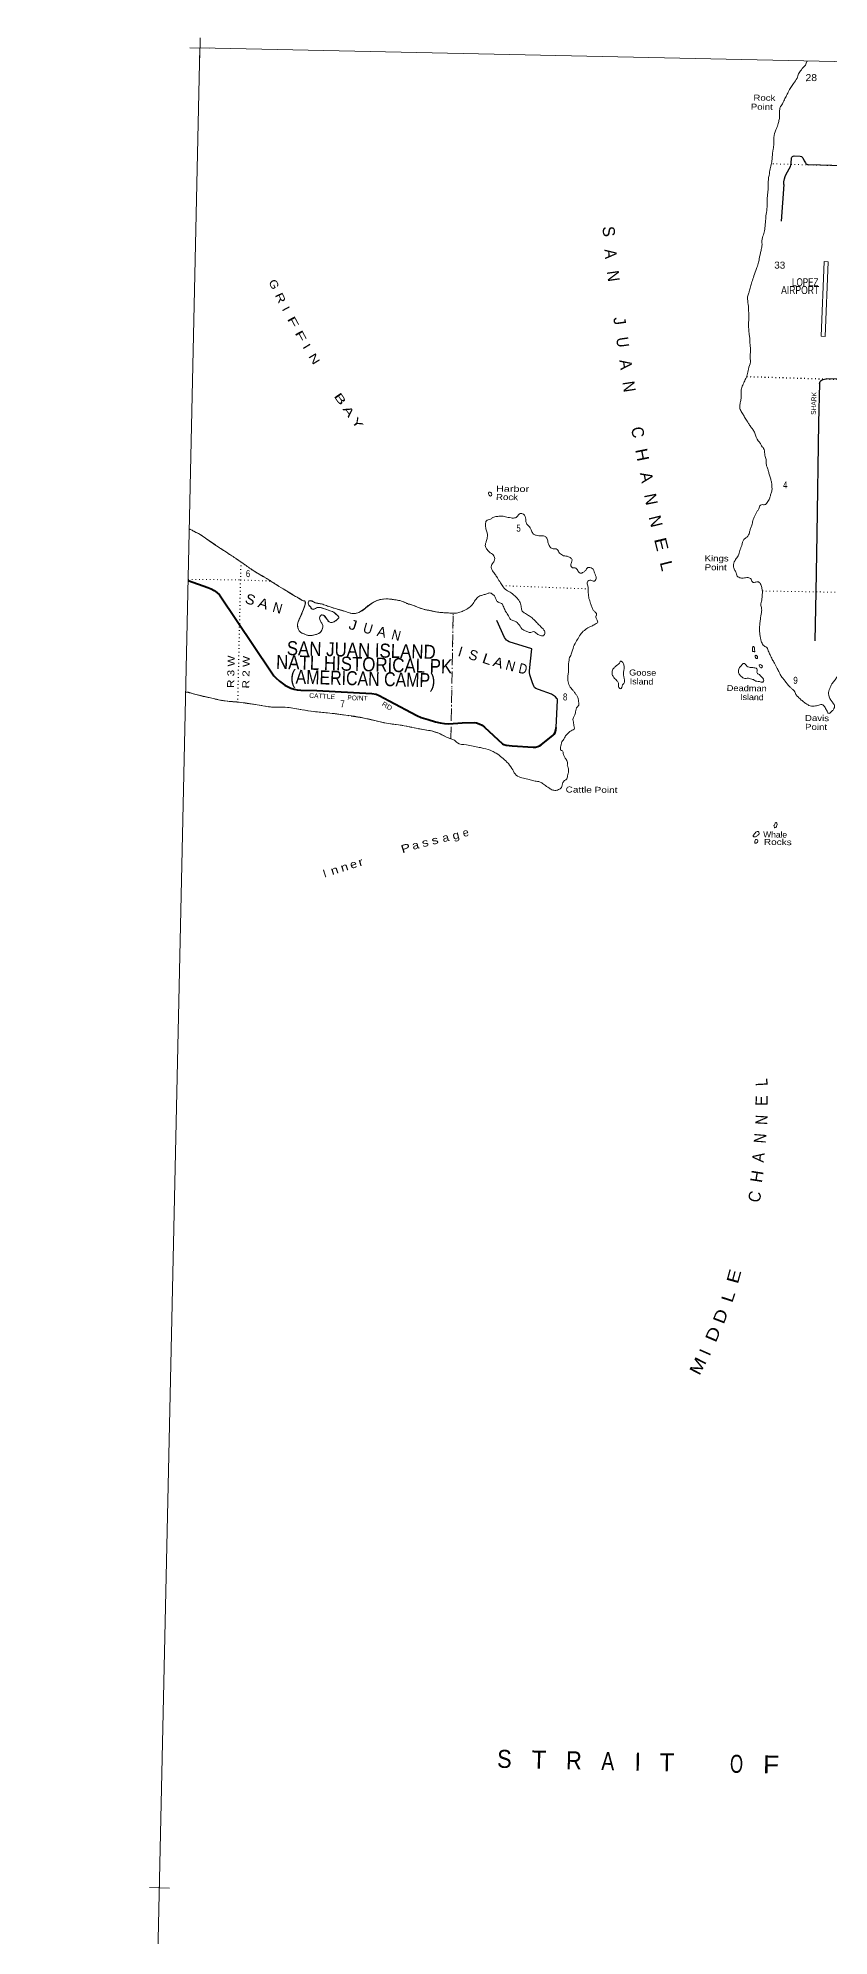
# Model space of a CAD drawing. Header units: feet. Extents: x -493433 to -244333, y 184684 to 373072.
# Drawn here: x -493183 to -473416, y 325636 to 373072 of the extents above; entities that cross this region are included whole.
import ezdxf

# ---------------------------------------------------------------- set-up
doc = ezdxf.new("R2010")
doc.units = ezdxf.units.FT
doc.header["$LTSCALE"] = 60
doc.linetypes.add('DOT_DASHED', pattern=[7.7, 5, -1.2, 0.3, -1.2])
doc.linetypes.add('DOTTED', pattern=[1.5, 0.3, -1.2])
for name, color, linetype, lineweight in [('26', 7, 'Continuous', 40), ('27', 7, 'Continuous', 13), ('29', 7, 'Continuous', 25), ('30', 7, 'Continuous', 13), ('36', 7, 'Continuous', 13), ('39', 7, 'Continuous', 13), ('4', 7, 'Continuous', 13), ('41', 7, 'Continuous', 13), ('44', 7, 'DOT_DASHED', 13), ('6', 7, 'DOTTED', 25), ('7', 7, 'DOTTED', 13)]:
    doc.layers.add(name, color=color, linetype=linetype, lineweight=lineweight)
doc.layers.add('42', color=7, linetype='Continuous')

msp = doc.modelspace()

# ---------------------------------------------------------------- linework, layer by layer
at = {"layer": '26'}
msp.add_line((-488650.6, 359151.01), (-487357.7, 357227.8), dxfattribs=at)
for points in [[(-489429.82, 359512.33), (-488935.04, 359341.08), (-488855.6, 359305.76), (-488780.58, 359261.61), (-488709.98, 359213.04), (-488650.6, 359151.01)], [(-487357.7, 357227.8), (-487290.1, 357133.45), (-487239.35, 357082.67), (-487145.57, 356996.58), (-487016.49, 356901.65), (-486933.75, 356855.29), (-486868.66, 356826.59), (-486780.4, 356800.1), (-486707.58, 356784.64), (-486611.6, 356771.4), (-486214.43, 356762.57), (-484837.58, 356687.51), (-484733.88, 356672.05), (-484656.65, 356643.36), (-484409.52, 356506.48), (-483712.27, 356135.6), (-483609.68, 356093.65), (-483430.95, 356036.25)], [(-483430.95, 356036.25), (-483253.33, 355983.26), (-483130.87, 355954.57), (-483026.06, 355939.11), (-482919.05, 355932.49), (-482583.66, 355954.57), (-482279.17, 355963.4), (-482222.9, 355956.77), (-482155.6, 355932.49), (-482083.89, 355894.96), (-482023.21, 355848.6), (-481573.09, 355433.57), (-481542.2, 355415.9), (-481484.83, 355398.25), (-481330.38, 355380.59), (-480805.23, 355349.68), (-480748.97, 355351.87), (-480696.01, 355362.91), (-480651.88, 355378.36), (-480611.06, 355402.66), (-480310.98, 355645.5), (-480281.19, 355676.4), (-480259.13, 355711.72), (-480240.37, 355773.54), (-480230.44, 355837.55)]]:
    msp.add_lwpolyline(points, dxfattribs=at)
at = {"layer": '29'}
for p, q in [((-474549.63, 369408.96), (-474610.13, 368493.41)), ((-472649.8, 364525.15), (-473488.77, 364551.54)), ((-480844.85, 357808.84), (-481404.9, 357980.72))]:
    msp.add_line(p, q, dxfattribs=at)
for points in [[(-474549.63, 369408.96), (-474542.36, 369476.83), (-474530.79, 369548.56), (-474512.58, 369610.39), (-474484.45, 369672.19), (-474380.75, 369859.84), (-474366.95, 369897.37), (-474358.68, 369934.89), (-474354.27, 370076.18), (-474345.44, 370096.06), (-474327.79, 370113.71), (-474314.55, 370119.24), (-474285.87, 370122.54), (-474138.04, 370115.92), (-474108.25, 370107.1), (-474085.08, 370091.63), (-474074.05, 370077.3), (-474039.85, 370004.45), (-474007.85, 369948.15), (-473999.03, 369934.89), (-473984.69, 369922.77), (-473954.9, 369906.2), (-473918.44, 369898.94)], [(-470159.25, 369794.45), (-472190.03, 369850.73), (-473918.44, 369898.94)], [(-473653.71, 364440.05), (-473682.6, 363457.41), (-473722.99, 360674.84), (-473742.73, 359232.99), (-473772.21, 358009.68)], [(-473653.71, 364440.05), (-473647.12, 364461.14), (-473634.98, 364483.21), (-473609.61, 364511.91), (-473584.23, 364530.68), (-473565.48, 364539.51), (-473532.38, 364547.23), (-473488.77, 364551.54)], [(-481404.9, 357980.72), (-481449.53, 358005.44), (-481473.8, 358025.31), (-481498.07, 358051.8), (-481522.34, 358089.33), (-481720.93, 358515.4)], [(-480230.44, 355837.55), (-480200.66, 356519.72), (-480205.07, 356546.2), (-480213.89, 356566.06), (-480253.61, 356608.03), (-480299.95, 356641.12), (-480355.11, 356674.26), (-480677.26, 356789.05), (-480741.24, 356815.53), (-480774.34, 356842.04), (-480789.79, 356868.51), (-480827.3, 356956.83), (-480860.39, 357058.37), (-480891.28, 357159.92), (-480901.22, 357210.69), (-480902.32, 357252.66), (-480875.84, 357495.5), (-480844.85, 357808.84)]]:
    msp.add_lwpolyline(points, dxfattribs=at)
at = {"layer": '36'}
for p, q in [((-473615, 365618.95), (-473540, 367482.95)), ((-473540, 367482.95), (-473440.08, 367478.93)), ((-473515.08, 365614.93), (-473440.08, 367478.93)), ((-473615, 365618.95), (-473515.08, 365614.93))]:
    msp.add_line(p, q, dxfattribs=at)
at = {"layer": '39'}
for points in [[(-474106.29, 372275.04), (-474057.52, 372342.3), (-473994.09, 372413.5), (-473978.55, 372469.17), (-473966.32, 372494.1)], [(-474106.29, 372275.04), (-474175.88, 372177.83), (-474215.49, 372067.01), (-474307.93, 371930.48), (-474367.56, 371838.08), (-474433.51, 371721.49), (-474489.31, 371608.83), (-474545.04, 371502.24), (-474582.23, 371427.8), (-474615.14, 371375.57), (-474648.38, 371293.01), (-474652.36, 371113.04), (-474667.65, 371008.04), (-474695.05, 370905.18), (-474745.01, 370772.23), (-474795.52, 370588.73), (-474793.21, 370428.92), (-474812.88, 370293.63), (-474835.22, 370097.68), (-474848.63, 369980.52), (-474880.53, 369835.24), (-474906.41, 369685.85), (-474936.95, 369479.88), (-474936.71, 369316.05), (-474950.55, 369158.45), (-474962.4, 368998.79), (-474964, 368851.17), (-474988.24, 368667.38), (-475002.1, 368507.75), (-475018.23, 368325.89), (-475044.03, 368184.59), (-475087.96, 368047.53), (-475091.92, 367869.59), (-475115.34, 367760.63), (-475160.12, 367546.72), (-475183.52, 367439.78), (-475229.43, 367306.79), (-475292.04, 367125.44), (-475344.22, 366974.31), (-475377.9, 366851.3), (-475411.49, 366736.38), (-475419.91, 366706.13), (-475455.39, 366603.36), (-475454.03, 366542.67), (-475429.6, 366372.52), (-475424.9, 366247.07), (-475420.56, 366089.26), (-475428.31, 365933.61), (-475423.66, 365804.12), (-475409.12, 365654.3), (-475394.1, 365548.96), (-475395.22, 365445.82), (-475374.64, 365293.91), (-475390.61, 365126.21), (-475382.16, 364974.43), (-475430.56, 364799), (-475460.48, 364649.65), (-475508.22, 364534.88), (-475557.93, 364424.18), (-475605.7, 364307.39), (-475613.21, 364173.98), (-475614.4, 364064.78), (-475633.78, 363955.77), (-475645.07, 363846.67), (-475633.61, 363785.87), (-475578.12, 363684.15), (-475524.47, 363598.62), (-475462.92, 363496.83), (-475427.16, 363439.82), (-475371.49, 363354.27), (-475319.67, 363286.97), (-475272.18, 363193.42), (-475185.28, 363006.41), (-475143.41, 362953.37), (-475099.78, 362876.05), (-475038.08, 362788.41), (-475026.76, 362713.46), (-475019.41, 362646.63), (-475005.92, 362585.81), (-474988.28, 362535.06), (-474986.85, 362480.43), (-474975.83, 362379.19), (-474954.26, 362318.28), (-474928.86, 362237.1), (-474905.58, 362147.86), (-474874.39, 362042.35), (-474853.04, 361961.22), (-474842.23, 361839.75), (-474845.26, 361746.75), (-474876.61, 361652.03), (-474897.66, 361575.4), (-474914.27, 361535.13), (-474945.09, 361488.94)], [(-481853.22, 361697.17), (-481842.92, 361672.43), (-481871.77, 361622.97), (-481908.87, 361649.76), (-481925.36, 361680.68), (-481912.99, 361717.78), (-481853.22, 361697.17)], [(-474945.09, 361488.94), (-474979.98, 361440.78), (-475002.47, 361416.75), (-475034.92, 361406.99), (-475079.36, 361409.49), (-475128, 361397.88), (-475169.45, 361303.27), (-475210.49, 361247.08), (-475247.57, 361182.76), (-475282.7, 361112.35), (-475311.86, 361033.78), (-475339.34, 360922.84), (-475372.71, 360828.14), (-475393.71, 360755.55), (-475425.15, 360652.74), (-475474.36, 360588.55), (-475543.63, 360538.74), (-475597.78, 360391.68), (-475622.81, 360321.16), (-475664.59, 360196.21), (-475701.96, 360105.6), (-475765.6, 360015.27), (-475803.52, 359874.1), (-475776.22, 359782.79), (-475738.7, 359701.49), (-475691.23, 359605.92), (-475649.03, 359583.22), (-475562.23, 359572.17), (-475438.77, 359587.02), (-475364.46, 359543.74), (-475314.79, 359464.33), (-475245.96, 359473.7), (-475197.37, 359481.26), (-475133.18, 359436.08), (-475097.84, 359340.64), (-475082.72, 359243.39), (-475083.63, 359160.48), (-475090.48, 359087.74), (-475101.56, 358998.87), (-475122.49, 358932.35), (-475105.32, 358839.13), (-475104.68, 358711.7), (-475132.8, 358542.11), (-475146.21, 358424.95), (-475151.64, 358297.59), (-475148.61, 358204.52), (-475135.54, 358105.28), (-475118.18, 358028.23), (-475102.65, 357969.41)], [(-482138.25, 359129.34), (-482055.1, 359154.74), (-481969.91, 359182.13), (-481896.93, 359201.57), (-481822.46, 359172.45), (-481764.51, 359111.15), (-481737.03, 359036.02), (-481687.19, 358972.79), (-481596.62, 358937.43), (-481545.08, 358843.83), (-481489.7, 358732), (-481444.01, 358658.69), (-481372.51, 358542.64), (-481296.13, 358503.39), (-481235.74, 358480.49), (-481137.87, 358372.24), (-481100.11, 358313.18), (-481025.84, 358265.86), (-480945.41, 358226.56), (-480864.66, 358217.6), (-480795.75, 358235.06), (-480709.46, 358177.5), (-480626.99, 358140.21), (-480570.53, 358127.46), (-480521.43, 358181.54), (-480540.63, 358274.79), (-480644.54, 358385.12), (-480722.5, 358464.84), (-480814.46, 358558.87), (-480906.7, 358626.61), (-481001.05, 358686.28), (-481069.28, 358731.51), (-481102.71, 358816.82), (-481125.73, 358930.33), (-481189.15, 359046.3), (-481253.1, 359113.73), (-481329.15, 359183.31), (-481447.67, 359251.34), (-481561.77, 359353.69), (-481625.38, 359451.46), (-481702.8, 359581.74), (-481760.48, 359667.31), (-481822.21, 359752.92), (-481855.71, 359832.16), (-481828.31, 359935.01), (-481785.21, 359995.22), (-481770.29, 360065.85), (-481781.91, 360112.49), (-481849.86, 360184.01), (-481910.03, 360227.14), (-481975.86, 360306.73), (-481995.74, 360337.28), (-481998.73, 360434.39), (-481975.66, 360511), (-481954.28, 360617.96), (-481957.42, 360700.92), (-481988.66, 360802.38), (-481999.51, 360919.81), (-481978.38, 361004.53), (-481878.9, 361043.9), (-481813.75, 361087.7), (-481716.45, 361112.94), (-481617.29, 361124.01), (-481504.31, 361104.59), (-481363.1, 361078.79), (-481249.85, 361083.64), (-481194.78, 361129.57), (-481133.51, 361187.56), (-481052.84, 361170.51), (-480993.53, 361048.52), (-480994.21, 360985.83), (-480948.59, 360906.46), (-480884.71, 360832.96), (-480849.14, 360757.74), (-480797.52, 360672.24), (-480731.13, 360643.2), (-480595.85, 360629.61), (-480507.06, 360616.52), (-480463.28, 360553.35), (-480432.06, 360449.86), (-480394.59, 360364.51), (-480332.51, 360311.26), (-480231.54, 360302.08), (-480165.71, 360222.49), (-480127.79, 360177.58), (-480021.23, 360125.87), (-479962.68, 360119.17), (-479886.21, 360088.01), (-479834.33, 360026.78), (-479855.26, 359960.26), (-479864.18, 359883.5), (-479828.38, 359830.53), (-479763.7, 359829.83), (-479693.72, 359760.31), (-479635.81, 359694.96), (-479554.66, 359722.4), (-479493.54, 359766.24)], [(-489261.25, 360725.94), (-489272.14, 360735.36), (-489288.9, 360742.35), (-489310.9, 360755.96), (-489325.57, 360763.3), (-489342.33, 360773.08), (-489371.66, 360788.79), (-489386.33, 360795.08), (-489401.45, 360801.63)], [(-489261.25, 360725.94), (-489171.56, 360685.66), (-489006.98, 360578.71), (-488798.37, 360430.84), (-488645.85, 360330.09), (-488451.18, 360202.6), (-488220.36, 360052.46), (-488011.74, 359906.61), (-487777.01, 359744.3), (-487628.38, 359657.76), (-487413.49, 359530.04), (-487168.6, 359373.69), (-486949.75, 359237.84), (-486793.17, 359139.07), (-486630.45, 359046.3), (-486554.07, 359007.05), (-486505.72, 358992.37), (-486502.12, 358951.88), (-486517.08, 358877.21), (-486562.98, 358746.24), (-486625.13, 358607.36), (-486683.12, 358478.54), (-486696.44, 358369.47), (-486631.28, 358227.19), (-486540.84, 358179.69), (-486462.4, 358144.47), (-486331.05, 358141.03), (-486215.52, 358170.12), (-486119.92, 358225.72), (-486084.9, 358286.02), (-486066.05, 358346.49), (-486073.38, 358415.34), (-486113.12, 358478.46), (-486140.71, 358543.48), (-486140.01, 358608.2), (-486107.23, 358648.29), (-486034.61, 358635.37), (-485958.86, 358537.48), (-485906.93, 358480.29), (-485832.28, 358467.35), (-485742.92, 358506.83), (-485681.69, 358560.78), (-485665.08, 358601.05), (-485694.98, 358639.8), (-485743.02, 358682.79), (-485811.23, 358730.05), (-485855.5, 358748.73), (-485923.99, 358769.69), (-485966.26, 358786.33), (-486020.61, 358807.14), (-486064.94, 358819.75), (-486123.4, 358834.54), (-486149.62, 358838.87), (-486190.02, 358841.33), (-486250.94, 358815.69), (-486295.65, 358793.92), (-486346.04, 358806.6), (-486381.83, 358861.6), (-486399.82, 358879.99), (-486419.7, 358910.55), (-486422.95, 358983.39), (-486406.51, 359007.48), (-486253.46, 358955.27), (-486132.42, 358933.74), (-486005.49, 358895.97), (-485884.69, 358852.19), (-485705.37, 358799.7), (-485497.82, 358740.83), (-485342.75, 358688.59), (-485269.97, 358689.83), (-485115.84, 358736.71), (-484987.41, 358836.45), (-484869.16, 358930.23), (-484747.15, 358997.69), (-484605.17, 359042.67), (-484374.68, 359048.28), (-484231.4, 359026.51), (-484112.4, 359002.98), (-483977.59, 358946.92), (-483947.4, 358934.46), (-483838.58, 358904.97), (-483697.74, 358844.79), (-483534.59, 358792.47), (-483379.3, 358760.46), (-483236.11, 358730.6), (-483094.83, 358710.88), (-482987.74, 358707.7), (-482858.48, 358698.21), (-482806.1, 358696.36)], [(-479493.54, 359766.24), (-479444.29, 359834.48), (-479335.33, 359817.12), (-479273.93, 359701.17), (-479236.98, 359567.29), (-479259.83, 359510.9), (-479292.34, 359495.07), (-479370.92, 359518.17), (-479454.2, 359480.64), (-479445.2, 359379.42), (-479430.92, 359205.32), (-479414.3, 359061.54), (-479373.15, 358941.77), (-479343.81, 358852.46), (-479308.27, 358775.22), (-479256.29, 358722.08), (-479226.79, 358646.93), (-479235, 358634.88), (-479241.49, 358596.52), (-479217.83, 358541.66), (-479202.56, 358458.57), (-479239.21, 358434.69), (-479330.75, 358381.07), (-479375.41, 358363.35), (-479501.53, 358289.88), (-479607.72, 358189.9), (-479687.91, 358065.36), (-479762.03, 357940.76), (-479824.47, 357775.59), (-479857.97, 357668.76), (-479907.71, 357556.03), (-479916.58, 357483.32), (-479925.09, 357444.98), (-479926.34, 357329.71), (-479927.29, 357242.75), (-479940.51, 357141.77), (-479945.66, 357040.69), (-479936.19, 356981.94), (-479918.75, 356912.99), (-479881.08, 356845.84), (-479845.2, 356798.93), (-479797.27, 356745.83), (-479751.47, 356682.64), (-479707.64, 356623.51), (-479682.23, 356544.36), (-479678.43, 356522.07), (-479667.01, 356457.22), (-479671.73, 356394.58), (-479692.25, 356366.48), (-479722.98, 356328.39), (-479743.9, 356263.89), (-479767.34, 356152.9), (-479802.4, 356088.56), (-479817.12, 356036.13), (-479803.64, 355975.31), (-479784.7, 355857.8), (-479785.36, 355797.13), (-479834.13, 355773.39), (-479933.98, 355699.63), (-479997.42, 355627.5), (-480059.15, 355527.04), (-480092.02, 355478.85), (-480113.02, 355406.27), (-480126.36, 355295.17), (-480122.43, 355285.02), (-480072.23, 355254.14), (-480056.81, 355185.21), (-480025.35, 355103.97), (-479985.64, 355038.82), (-479948.34, 354937.29), (-479956.84, 354898.95), (-479931.27, 354833.96), (-479929.84, 354779.33), (-479930.77, 354694.4), (-479949.66, 354629.88), (-479980.99, 354537.18), (-480007.42, 354523.31), (-480064.65, 354465.27), (-480102.41, 354338.26), (-480173.72, 354286.44), (-480270.95, 354267.26), (-480365.63, 354296.6), (-480439.88, 354345.94), (-480504.12, 354387.08), (-480596.31, 354458.87), (-480666.76, 354485.92), (-480793.87, 354507.52), (-480910.78, 354537.09), (-481053.93, 354571), (-481122.42, 354591.96), (-481258.93, 354678.38), (-481340.29, 354816.79), (-481463.9, 354973.85), (-481589.98, 355090.5), (-481732.35, 355195.18), (-481832.81, 355250.87), (-482044.31, 355317.87)], [(-482806.1, 358696.36), (-482749.34, 358697.04), (-482639.97, 358718.11), (-482532.3, 358767.51), (-482408.27, 358834.94), (-482310.13, 358937.03), (-482236.14, 359049.49), (-482195.22, 359095.57), (-482138.25, 359129.34)], [(-475281.07, 357732.49), (-475301.25, 357736.94), (-475321.48, 357735.13), (-475325.28, 357757.42), (-475326.88, 357795.87), (-475326.42, 357838.34), (-475318.1, 357860.49), (-475291.89, 357854.14), (-475278.23, 357809.5), (-475268.78, 357748.72), (-475268.96, 357732.55), (-475281.08, 357732.68)], [(-475102.65, 357969.41), (-475040.97, 357879.75), (-474992.73, 357854.96), (-474933.13, 357759.26), (-474889.75, 357659.69), (-474834.44, 357541.79), (-474780.88, 357448.17), (-474713.59, 357315.98), (-474656.15, 357208.17), (-474610.63, 357118.69), (-474550.77, 357047.25), (-474510.93, 356994.24), (-474451.11, 356918.76), (-474385.14, 356851.31), (-474337.19, 356800.22), (-474285.12, 356755.17), (-474243.63, 356667.75), (-474187.74, 356602.43), (-474109.73, 356526.75), (-474071.67, 356496), (-473993.48, 356436.51), (-473917.14, 356393.21), (-473856.71, 356374.36), (-473790.02, 356373.64), (-473727.25, 356383.08), (-473670.49, 356398.64), (-473623.83, 356414.32), (-473569.37, 356403.62), (-473531.43, 356360.74), (-473501.65, 356311.88), (-473454.04, 356228.44), (-473434.21, 356193.84), (-473393.7, 356201.5), (-473356.92, 356237.51), (-473305.85, 356287.52), (-473293.39, 356317.72), (-473276.67, 356368.1), (-473318.19, 356453.5), (-473370.01, 356520.8), (-473395.84, 356561.53), (-473415.57, 356606.24), (-473428.88, 356683.24), (-473399.18, 356812.36), (-473343.35, 356927.04), (-473279.75, 357013.33), (-473220.24, 357095.61), (-473144.56, 357177.72), (-473083.29, 357235.71), (-472977.4, 357307.38), (-472881.84, 357358.93), (-472776.22, 357406.34), (-472662.95, 357413.21), (-472511.22, 357425.73), (-472432.55, 357410.72), (-472375.96, 357410.11), (-472315.44, 357399.35), (-472265.09, 357382.62), (-472243.34, 357337.89), (-472183.07, 357304.88), (-472115.45, 357389.1), (-472041.63, 357485.39), (-471963.89, 357571.52), (-471916.68, 357637.75), (-471893.98, 357679.98), (-471889.39, 357730.49), (-471955.6, 357775.7), (-471997.84, 357794.36), (-472033.34, 357875.65), (-472002.56, 357917.79), (-471919.11, 357971.5), (-471829.5, 358033.23), (-471703.71, 358076.37), (-471545.67, 358111.07), (-471426.34, 358117.87), (-471258.88, 358089.77), (-471133.62, 358084.38), (-470972.4, 358040.17), (-470819.11, 358010.2), (-470746.74, 357973.01), (-470692.7, 357923.89), (-470632.82, 357854.48), (-470505.56, 357847.04), (-470443.52, 357789.74), (-470377.51, 357726.33), (-470290.65, 357721.35), (-470180.24, 357651.39), (-470101.97, 357599.98), (-470007.66, 357536.27), (-469917.4, 357472.6), (-469847.24, 357419.25), (-469743.09, 357331.16), (-469675.19, 357255.6), (-469649.7, 357182.51), (-469679.12, 357079.68), (-469696.48, 356970.65), (-469673.19, 356881.41), (-469606.94, 356840.24)], [(-478832.74, 357152.07), (-478838.1, 357216.85), (-478829.42, 357271.36), (-478815.03, 357293.46), (-478759.73, 357359.6), (-478653.65, 357449.48), (-478637.17, 357477.61), (-478624.8, 357499.73), (-478572.67, 357460.74), (-478540.95, 357403.76), (-478549.02, 357219.8), (-478546.08, 357118.64), (-478528.75, 357039.58), (-478525.41, 356974.82), (-478574.71, 356902.54), (-478624.25, 356808.02), (-478666.36, 356838.81), (-478675.32, 356944.08), (-478717.06, 357009.25), (-478791, 357086.9), (-478832.74, 357152.07)], [(-475347.18, 357045.73), (-475405.57, 357066.58), (-475460.09, 357071.22), (-475516.75, 357065.76), (-475567.08, 357084.5), (-475617.21, 357121.45), (-475671, 357192.82), (-475678.63, 357235.37), (-475678.18, 357275.82), (-475663.53, 357322.18), (-475640.95, 357354.3), (-475600.17, 357386.22), (-475581.59, 357422.42), (-475542.97, 357442.23), (-475508.83, 357421.64), (-475473.02, 357368.67), (-475408.62, 357343.7), (-475317.73, 357336.65), (-475267.27, 357330.04), (-475221.05, 357305.27), (-475213.54, 357252.61), (-475216.09, 357204.09), (-475157.92, 357163.02), (-475113.96, 357116.02), (-475074.01, 357073.12), (-475046.3, 357018.21), (-475071.02, 356976.01), (-475155.79, 356987.03), (-475218.36, 356995.8), (-475272.75, 357012.56), (-475306.87, 357035.18), (-475347.46, 357045.87)], [(-475246.35, 357580.61), (-475256.31, 357594.88), (-475260.28, 357600.99), (-475257.95, 357629.28), (-475247.69, 357643.32), (-475225.55, 357635), (-475207.62, 357610.53), (-475201.8, 357588.22), (-475216.22, 357564.11), (-475234.43, 357562.28), (-475246.35, 357580.61)], [(-475093.33, 357340.3), (-475106.04, 357332.8), (-475135.75, 357342.78), (-475155.65, 357371.31), (-475159.39, 357399.67), (-475151.19, 357409.69), (-475120.9, 357407.34), (-475088.83, 357382.73), (-475083.07, 357354.35), (-475093.33, 357340.3)], [(-489369.98, 356701.82), (-489384.97, 356704.96), (-489403.8, 356711.34), (-489419.58, 356716.8), (-489438.11, 356722.57), (-489451.47, 356725.61), (-489464.52, 356726.52), (-489474.54, 356725.61), (-489485.78, 356723.48), (-489491.36, 356722.09)], [(-482866, 355556.22), (-482946.92, 355586.49), (-483135.87, 355683.59), (-483424, 355767.59), (-483615.69, 355797.98), (-483843.61, 355842.91), (-484095.71, 355894.16), (-484412.59, 355936.01), (-484664.7, 355987.27), (-484934.84, 356052.88), (-485199.02, 356108.31), (-485491.63, 356151.92), (-485945.86, 356203.33), (-486287.09, 356237.35), (-486583.72, 356283.02), (-486950.96, 356341.59), (-487375.29, 356354.25), (-487748.61, 356410.86), (-488162.31, 356471.95), (-488556.04, 356510.58), (-488874.66, 356578.74), (-489110.57, 356631.85), (-489369.98, 356701.82)], [(-482044.31, 355317.87), (-482157.23, 355343.36), (-482304.48, 355371.24), (-482477.91, 355407.5), (-482703.76, 355456.45), (-482777.82, 355523.99), (-482865.87, 355556.18)], [(-474792.36, 353381.65), (-474782.44, 353405.15), (-474765.92, 353437.33), (-474749.44, 353465.47), (-474737.29, 353467.36), (-474719.32, 353446.94), (-474719.94, 353390.32), (-474732.39, 353360.11), (-474734.5, 353352.04), (-474767.04, 353334.19), (-474780.99, 353352.55), (-474792.36, 353381.65)], [(-475257.45, 353218.13), (-475228.96, 353236.02), (-475190.49, 353241.68), (-475162.73, 353192.84), (-475195.55, 353148.69), (-475252.58, 353108.86), (-475295, 353111.34), (-475313.03, 353125.69), (-475296.56, 353153.83), (-475257.21, 353218.35)], [(-475266.35, 352988.14), (-475251.28, 353042.1), (-475227.05, 353039.82), (-475202.91, 353029.44), (-475193.2, 352992.93), (-475213.72, 352964.84), (-475256.34, 352949.12), (-475270.42, 352955.34), (-475274.29, 352971.56), (-475266.67, 352988.2)]]:
    msp.add_spline(points, degree=3, dxfattribs=at)
at = {"layer": '4'}
for p, q in [((-489131.51, 373072.28), (-489142.17, 372572.39)), ((-488886.89, 372817), (-489386.78, 372827.66)), ((-489899.05, 326834.84), (-490398.94, 326845.5)), ((-490143.67, 327090.12), (-490154.33, 326590.23))]:
    msp.add_line(p, q, dxfattribs=at)
msp.add_lwpolyline([(-489136.84, 372822.34), (-458570.27, 372170.54), (-428002.84, 371560.78), (-397434.59, 370993.07), (-366865.58, 370467.41), (-336295.9, 369983.8), (-305725.57, 369542.24), (-275154.66, 369142.74), (-244583.22, 368785.28), (-246606.46, 184933.95), (-277430.78, 185294.37), (-308254.58, 185697.19), (-339077.78, 186142.4), (-369900.35, 186630.01), (-400722.22, 187160.02), (-431543.33, 187732.42), (-462363.63, 188347.22), (-493183.05, 189004.41)], close=True, dxfattribs=at)
msp.add_lwpolyline([(-489136.84, 372822.34), (-458570.27, 372170.54), (-428002.84, 371560.78), (-397434.59, 370993.07), (-366865.58, 370467.41), (-336295.9, 369983.8), (-305725.57, 369542.24), (-275154.66, 369142.74), (-244583.22, 368785.28), (-246606.46, 184933.95), (-277430.78, 185294.37), (-308254.58, 185697.19), (-339077.78, 186142.4), (-369900.35, 186630.01), (-400722.22, 187160.02), (-431543.33, 187732.42), (-462363.63, 188347.22), (-493183.05, 189004.41)], close=True, dxfattribs=at)
at = {"layer": '44'}
msp.add_line((-482866.41, 355556.39), (-482806.04, 358696.41), dxfattribs=at)
for points in [[(-489401.3, 360801.59), (-489168.82, 360684.04), (-488996.87, 360571.62), (-487803.53, 359761.76), (-487060.29, 359306.43), (-486598.35, 359029.25), (-486502.46, 358987.64), (-486507.14, 358920.58), (-486543.97, 358794.13), (-486667.69, 358512.86), (-486691.48, 358454.37), (-486697.7, 358405.77), (-486683.34, 358303.19), (-486659.2, 358255.49), (-486622.74, 358221.15), (-486482.53, 358152.39), (-486411.11, 358135.06), (-486316.4, 358143.25), (-486225.05, 358166.7), (-486176.71, 358186.05), (-486126.31, 358219.42), (-486092.49, 358268.58), (-486066.61, 358343.36), (-486068.23, 358400.96), (-486110.69, 358473.96), (-486140.36, 358542.45), (-486144.54, 358589.88), (-486135.73, 358618.04), (-486116.47, 358641.69), (-486100.7, 358651.48), (-486080.64, 358654.77), (-486050.9, 358647.56), (-486032.49, 358632.94), (-485965.71, 358545.81), (-485905.79, 358479.35), (-485869.88, 358465), (-485839.59, 358465.85), (-485786, 358483.19), (-485712.34, 358529.5), (-485671.79, 358573.88), (-485663.97, 358596.71), (-485674.59, 358617.19), (-485769.49, 358703.19), (-485821.29, 358735.13), (-485879.62, 358756), (-486019.43, 358806.72), (-486103.37, 358829.72), (-486175.45, 358842.53), (-486207.81, 358835.56), (-486282.02, 358800.27), (-486302.3, 358791.9), (-486325.41, 358794.2), (-486350.23, 358810.72), (-486376.38, 358854.51), (-486403.37, 358884.29), (-486421.29, 358914.02), (-486428.09, 358945.74), (-486423.97, 358979.87), (-486415.6, 359000.49), (-486405.31, 359007.74), (-486386.41, 359008.74), (-486346.75, 358997), (-486271.67, 358960.33), (-486144.46, 358936.7), (-486078.58, 358918.86), (-485830.78, 358836.13), (-485341.62, 358688.28), (-485251.47, 358692.69), (-485162.05, 358712.47), (-485025.54, 358806.37), (-484827.11, 358958.19), (-484689.21, 359021.12), (-484534.84, 359051.25), (-484399.13, 359050.96), (-484204.64, 359022.49), (-484142.31, 359012.32), (-484111.84, 359002.76), (-483933.83, 358929.5), (-483824.4, 358899.62), (-483676.25, 358836.88), (-483548.26, 358795.52), (-483245.36, 358732.52), (-483137.96, 358714.9), (-482806.04, 358696.41)], [(-489491.36, 356722.09), (-489458.2, 356726.58), (-489233.41, 356664.14), (-488984.26, 356603.06), (-488534.89, 356506.77), (-488439.87, 356494.94), (-488204.58, 356477.32), (-487882.01, 356430.68), (-487350.58, 356351.1), (-487040.13, 356349.34), (-486914.2, 356335.88), (-486430.48, 356258.77), (-485812, 356188.72), (-485075.84, 356084.1), (-484474.15, 355947.33), (-484132.92, 355900.79), (-483316.27, 355743.65), (-483143.92, 355686.8), (-482973.46, 355598.15), (-482866.41, 355556.39)]]:
    msp.add_lwpolyline(points, dxfattribs=at)
at = {"layer": '6'}
msp.add_line((-488114.27, 359978.99), (-488196.45, 356476.36), dxfattribs=at)
msp.add_lwpolyline([(-475475.36, 364610.68), (-472290.56, 364514.35), (-466979.39, 364411.91), (-461619.16, 364237.5), (-458735.08, 364184.23)], dxfattribs=at)
at = {"layer": '7'}
for p, q in [((-481583.61, 359385.28), (-479439.04, 359304.08)), ((-482834.52, 357214.79), (-482806.04, 358696.41)), ((-482866.41, 355556.36), (-482841.64, 356844.72))]:
    msp.add_line(p, q, dxfattribs=at)
for points in [[(-458626.28, 369456.39), (-461557.49, 369531.82), (-466909.93, 369710.88), (-472190.03, 369850.73), (-474858.59, 369927.02)], [(-489429.21, 359540.15), (-488122.97, 359529.6), (-487358.79, 359495.73)], [(-475083.15, 359251.46), (-472417.05, 359206.56), (-467118.67, 359074.61), (-461723.11, 358957.79), (-458845.4, 358838.06)]]:
    msp.add_lwpolyline(points, dxfattribs=at)

# ---------------------------------------------------------------- texts
at = {"layer": '27'}
for s, rotation, width, p in [('CATTLE', 357.147, 1.05, (-486408.36, 356579.88)), ('RD', 328.48, 1.15, (-484603.4, 356395.74))]:
    msp.add_text(s, height=120, rotation=rotation, dxfattribs=dict(at, width=width)).set_placement(p)
msp.add_text('POINT', height=120, rotation=358.182, dxfattribs=at).set_placement((-485454.55, 356524.17))
at = {"layer": '30', "width": 0.95}
msp.add_text('SHARK', height=120, rotation=88.316, dxfattribs=at).set_placement((-473746.91, 363651.99))
at = {"layer": '36'}
for s, width, p in [('AIRPORT', 0.8, (-474613.45, 366672.91)), ('LOPEZ', 0.75, (-474339.72, 366867.88))]:
    msp.add_text(s, height=200, dxfattribs=dict(at, width=width)).set_placement(p)
at = {"layer": '41'}
for s, height, rotation, p in [('S', 300, 274.876, (-479078.33, 368356.64)), ('J', 300, 278.046, (-478809.17, 366079.64)), ('A', 300, 281.134, (-478145.35, 362197.26)), ('N', 300, 281.134, (-478039.07, 361657.22)), ('N', 300, 283.793, (-477926.45, 361099.24)), ('e', 200, 13.601, (-482546.69, 353101.84)), ('I', 200, 17.764, (-486025.39, 352085.21)), ('E', 300, 89.822, (-474954.04, 346377)), ('T', 450, 358.776, (-480851.63, 329824.35)), ('I', 450, 358.778, (-478283.31, 329769.47)), ('T', 450, 358.776, (-477656.29, 329756.08))]:
    msp.add_text(s, height=height, rotation=rotation, dxfattribs=at).set_placement(p)
for s, height, rotation, width, p in [('A', 300, 274.876, 0.9, (-479029.54, 367784.69)), ('N', 300, 278.046, 0.95, (-478972.84, 367237.42)), ('G', 200, 295.416, 1.15, (-487426.85, 366980.05)), ('R', 200, 295.416, 1.35, (-487269.37, 366648.63)), ('I', 200, 298.405, 1.2, (-487095.34, 366297.37)), ('F', 200, 298.405, 1.75, (-486962.74, 366052.18)), ('F', 200, 298.405, 1.75, (-486773.21, 365701.72)), ('I', 200, 301.415, 1.3, (-486578.84, 365354.05)), ('U', 300, 278.046, 0.9, (-478738.08, 365576.77)), ('N', 200, 301.415, 1.4, (-486433.55, 365116.16)), ('A', 300, 278.046, 0.95, (-478659.05, 365017.76)), ('N', 300, 278.801, 0.95, (-478582.01, 364472.79)), ('B', 200, 304.258, 1.7, (-485799.07, 364122.23)), ('A', 200, 304.258, 1.55, (-485578.33, 363798.13)), ('Y', 200, 307.564, 1.55, (-485365.33, 363499.53)), ('C', 300, 281.134, 0.95, (-478367.03, 363323.68)), ('H', 300, 281.134, 1.1, (-478260.75, 362783.65)), ('E', 300, 283.793, 1.25, (-477790.73, 360546.37)), ('L', 300, 283.793, 1.1, (-477648.24, 359965.96)), ('P', 200, 17.363, 1.3, (-484076.12, 352695.27)), ('a', 200, 13.768, 1.15, (-483809.69, 352782.08)), ('s', 200, 13.601, 1.25, (-483566.41, 352847.08)), ('s', 200, 13.601, 1.25, (-483323.03, 352907.34)), ('a', 200, 13.601, 1.15, (-483058.09, 352971.93)), ('g', 200, 13.601, 1.15, (-482801.77, 353032.2)), ('e', 200, 17.363, 1.15, (-485353.96, 352303.28)), ('r', 200, 17.363, 1.25, (-485144.65, 352367.91)), ('n', 200, 17.363, 1.25, (-485832.83, 352151.66)), ('n', 200, 17.363, 1.25, (-485586.93, 352229.63)), ('L', 300, 93.302, 0.85, (-474947.98, 346888.21)), ('N', 300, 87.064, 0.85, (-474963.51, 345903.09)), ('N', 300, 85.344, 0.85, (-475000.73, 345438.75)), ('A', 300, 84.065, 0.9, (-475049.01, 344960.35)), ('H', 300, 81.067, 1.05, (-475096.01, 344447.28)), ('C', 300, 78.057, 0.95, (-475155.99, 343949.98)), ('E', 300, 74.774, 1.3, (-475695.24, 341916.5)), ('L', 300, 72.058, 1.2, (-475835.89, 341446.1)), ('D', 300, 69.068, 1.2, (-476049.41, 340910.47)), ('D', 300, 67.028, 1.25, (-476248.09, 340451.39)), ('I', 300, 66.058, 1.05, (-476400.5, 340112.4)), ('M', 300, 63.068, 1.25, (-476655.59, 339628.05)), ('S', 450, 358.777, 0.9, (-481712.46, 329842.74)), ('R', 450, 358.776, 0.9, (-479990.8, 329805.96)), ('A', 450, 358.776, 0.8, (-479108.72, 329787.11)), ('O', 450, 358.776, 0.7, (-475895.67, 329718.46)), ('F', 450, 358.777, 1.1, (-475070.27, 329700.82))]:
    msp.add_text(s, height=height, rotation=rotation, dxfattribs=dict(at, width=width)).set_placement(p)
at = {"layer": '42'}
for s, height, rotation, width, p in [('Point', 150, 359.382, 1.2, (-475371.78, 371279.62)), ('Rock', 150, 359.382, 1.2, (-475305.92, 371505.21)), ('Rock', 150, 359.382, 1.2, (-481737.66, 361526.41)), ('Harbor', 150, 359.382, 1.35, (-481738.65, 361734.01)), ('Kings', 150, 359.382, 1.2, (-476526.41, 359995.52)), ('Point', 150, 359.382, 1.2, (-476523.93, 359771.36)), ('S', 250, 340.8, 1.1, (-488031.64, 358962.8)), ('A', 250, 342.252, 1.1, (-487706.43, 358855.52)), ('N', 250, 343.811, 0.95, (-487339.81, 358739.85)), ('J', 250, 343.644, 1.15, (-485438.36, 358311.07)), ('U', 250, 343.644, 0.95, (-485081.63, 358224.15)), ('N', 250, 344.97, 0.9, (-484366.99, 358053.5)), ('L', 250, 341.464, 1.2, (-482103.12, 357465.9)), ('A', 250, 341.487, 1.1, (-481836.78, 357382.23)), ('N', 250, 344.487, 0.95, (-481517.6, 357294.39)), ('D', 250, 347.84, 0.85, (-481188.72, 357209.09)), ('Goose', 150, 359.382, 1.15, (-478412.68, 357139.8)), ('Island', 150, 359.382, 1.1, (-478395.5, 356918.11)), ('Deadman', 150, 359.382, 1.15, (-475973.14, 356751.66)), ('Island', 150, 359.382, 1.1, (-475638.27, 356526.89)), ('Davis', 150, 359.382, 1.2, (-474018.6, 356003.78)), ('Point', 150, 359.382, 1.2, (-474015.29, 355781.82)), ('Cattle Point', 150, 359.382, 1.25, (-479998.68, 354215.45)), ('Whale', 150, 359.382, 1.05, (-475062.11, 353092.79)), ('Rocks', 150, 359.382, 1.25, (-475045.04, 352906.2))]:
    msp.add_text(s, height=height, rotation=rotation, dxfattribs=dict(at, width=width)).set_placement(p)
for s, rotation, p in [('A', 346.767, (-484729.87, 358134.32)), ('I', 343.126, (-482706.59, 357632.91)), ('S', 343.126, (-482444.25, 357559.78))]:
    msp.add_text(s, height=250, rotation=rotation, dxfattribs=at).set_placement(p)
at = {"layer": '44'}
for s, width, p in [('SAN JUAN ISLAND', 0.9, (-486968.74, 357650.66)), ('NATL HISTORICAL PK', 0.9, (-487236.35, 357305.9)), ('(AMERICAN CAMP)', 0.85, (-486881.06, 356937.85))]:
    msp.add_text(s, height=350, rotation=358.474, dxfattribs=dict(at, width=width)).set_placement(p)
at = {"layer": '6', "width": 1.25}
for s, p in [('R 3 W', (-488284.07, 356823.87)), ('R 2 W', (-487906.62, 356813.49))]:
    msp.add_text(s, height=175, rotation=88.656, dxfattribs=at).set_placement(p)
at = {"layer": '7'}
for s, rotation, width, p in [('28', 0.5, 1.1, (-474002.96, 371992.2)), ('33', 359.882, 1.05, (-474784.73, 367308.06)), ('4', 359.882, 0.85, (-474565.79, 361814.42)), ('5', 359.882, 0.85, (-481229.87, 360733.63)), ('6', 359.882, 0.85, (-487989.01, 359598.84)), ('9', 359.882, 0.85, (-474308.39, 356931.01)), ('7', 359.882, 0.85, (-485627.65, 356345.09)), ('8', 359.882, 0.85, (-480065.3, 356516.36))]:
    msp.add_text(s, height=175, rotation=rotation, dxfattribs=dict(at, width=width)).set_placement(p)

doc.saveas('drawing.dxf')
